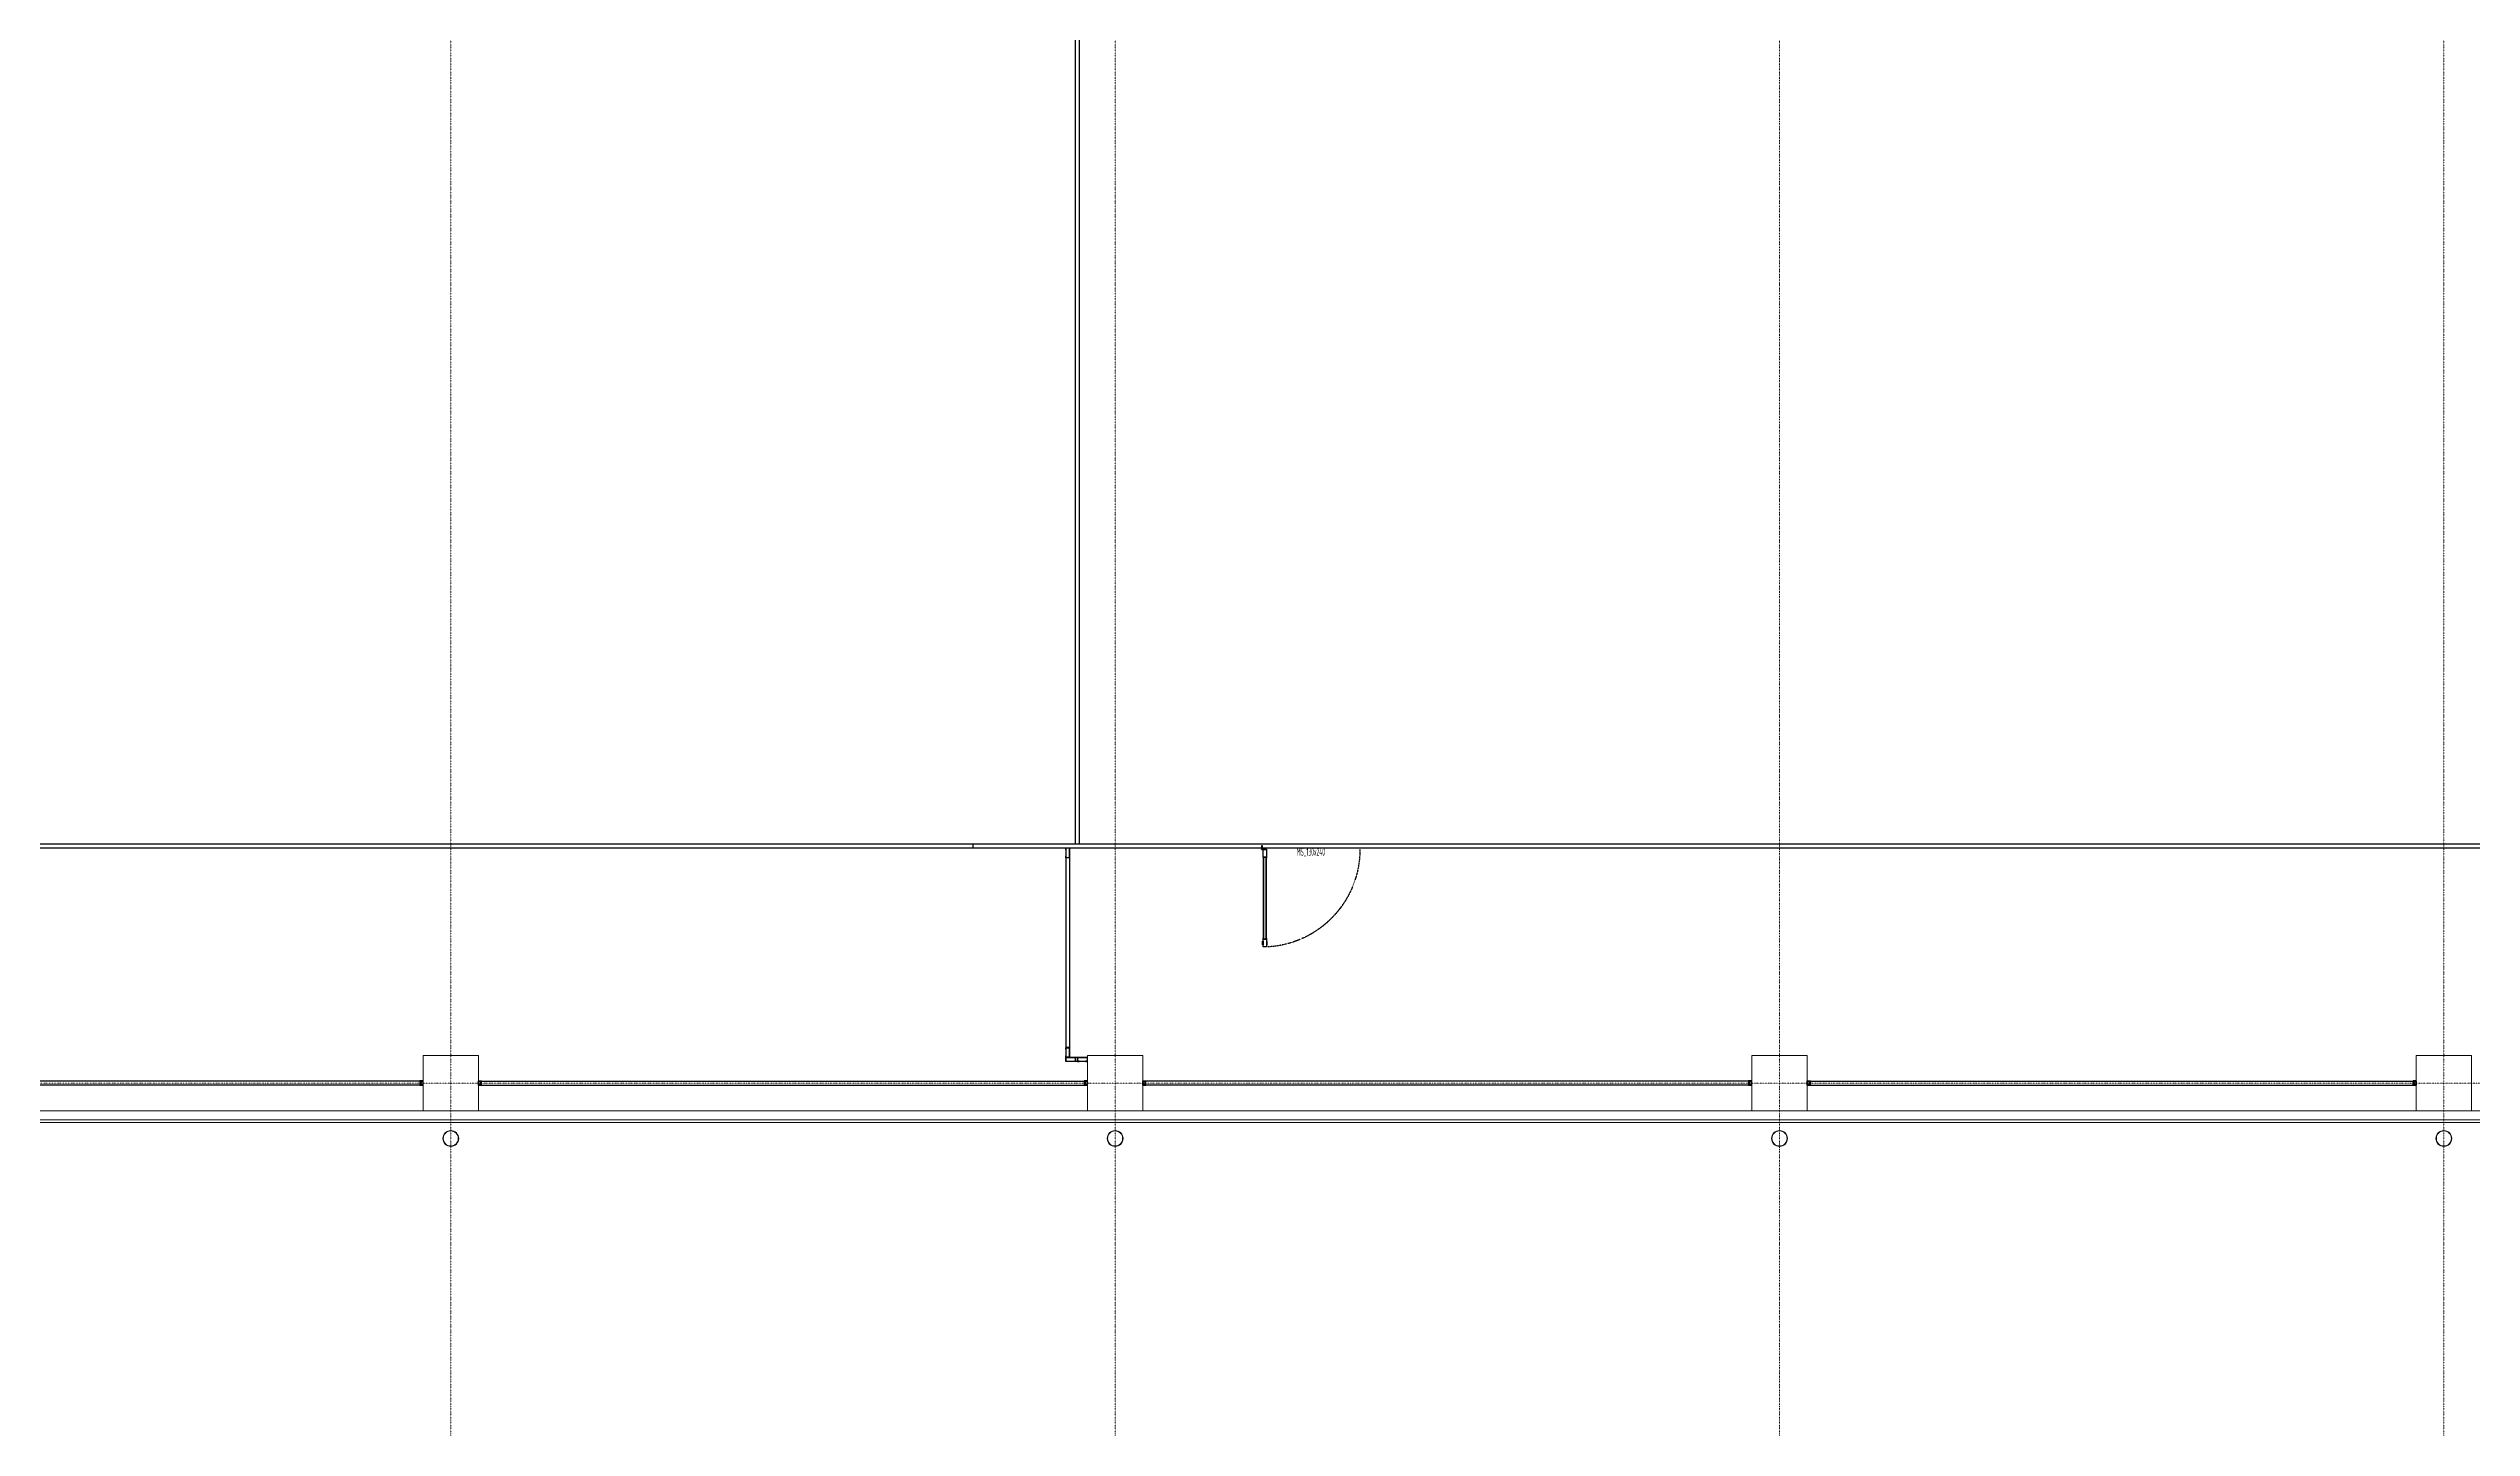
# Model space of a CAD drawing. Extents: x -32000 to 290600, y -111057 to 131250.
# Drawn here: x 204913 to 235550, y -4355 to 13082 of the extents above; entities that cross this region are included whole.
import ezdxf
from ezdxf.enums import TextEntityAlignment as Align

# ---------------------------------------------------------------- set-up
doc = ezdxf.new("R2010")
doc.units = 0
doc.header["$LTSCALE"] = 5
doc.linetypes.add('H12PL3$0$JJP_三點線', pattern=[0.9, 0.3, -0.15, 0, -0.15, 0, -0.15, 0, -0.15])
doc.linetypes.add('XFDP30$0$HIDDEN', pattern=[0.3, 0.2, -0.1])
for name, color, linetype in [('H12PL3$0$A-OBJE-MEP', 252, 'Continuous'), ('H12PL3$0$A-WALL-EX', 252, 'Continuous'), ('H12PL3$0$S-COL', 252, 'Continuous'), ('H12PL3$0$S-GRID', 252, 'Continuous'), ('XFDP30$0$A-Door (50K)', 9, 'Continuous'), ('XFDP30$0$A-Partition-Col', 9, 'Continuous'), ('XFDP30$0$A-Partition-Col (50K)', 9, 'Continuous'), ('XFDP30$0$A-W-D2-Steel (8K)', 9, 'Continuous'), ('XFDP30$0$A-W-P1S (50K)', 9, 'Continuous'), ('XFDP30$0$A-W-P1S (8K)', 9, 'Continuous'), ('XFDP30$0$A-W-P2D (8K)', 9, 'Continuous'), ('XFDP30$0$A-W-R1 (Rockwool) (50K)', 9, 'Continuous')]:
    doc.layers.add(name, color=color, linetype=linetype)
doc.styles.add('XFDP30$0$AA-TXT', font='isocp.shx', dxfattribs={"width": 0.8, "bigfont": 'china.shx'})

# ---------------------------------------------------------------- blocks, each defined once
blk = doc.blocks.new('XFDP30$0$TP1-50-Partition_Col-side')
blk.add_lwpolyline([(-2.5, -4), (-2.5, -3.9), (-2.6, -3.9), (-2.5, -3), (-2.5, -0.3), (-2.4, -0.2), (-0.7, -0.2), (-0.5, -0.2), (-0.1, -0.2), (0, -0.2), (0, -0.2), (0.5, -0.2), (0.6, -0.2), (2.4, -0.2), (2.5, -0.3), (2.5, -3), (2.6, -3.9), (2.5, -3.9), (2.5, -4), (2.7, -4), (2.7, 0), (-2.7, 0), (-2.7, -4)], close=True)
for points in [[(-1.6, -2.1), (-2.3, -2.1, 0.414213), (-2.4, -2.2), (-2.4, -3.6), (-2.5, -3.6), (-2.5, -2.2, -0.414213), (-2.3, -2), (-1.6, -2), (-1.6, -2.1)], [(1.6, -2.1), (2.3, -2.1, -0.414213), (2.4, -2.2), (2.4, -3.6), (2.5, -3.6), (2.5, -2.2, 0.414213), (2.3, -2), (1.6, -2), (1.6, -2.1)]]:
    blk.add_lwpolyline(points, format="xyb")
blk.add_lwpolyline([(2.2, -3.6), (-2.2, -3.6, -0.414214), (-2.3, -3.5), (-2.3, -2.6, -0.414214), (-2.2, -2.5), (-1.3, -2.5, 0.414214), (-1.1, -2.3), (-1.1, -2.2, 0.414214), (-1.3, -2.1), (-1.9, -2.1), (-1.9, -2.1), (-1.3, -2.1, -0.414214), (-1.2, -2.2), (-1.2, -2.3, -0.414214), (-1.3, -2.4), (-2.2, -2.4, 0.414214), (-2.4, -2.6), (-2.4, -3.5, 0.414214), (-2.2, -3.6), (2.2, -3.6, 0.414214), (2.4, -3.5), (2.4, -2.6, 0.414214), (2.2, -2.4), (1.3, -2.4, -0.414214), (1.2, -2.3), (1.2, -2.2, -0.414214), (1.3, -2.1), (1.9, -2.1), (1.9, -2.1), (1.3, -2.1, 0.414214), (1.1, -2.2), (1.1, -2.3, 0.414214), (1.3, -2.5), (2.2, -2.5, -0.414214), (2.3, -2.6), (2.3, -3.5, -0.414214)], format="xyb", close=True)
blk = doc.blocks.new('XFDP30$0$GAD2205')
blk.add_lwpolyline([(0, 1), (0, 1), (-18, 1, -0.414214), (-18, 2), (-18, 3, -0.414214), (-18, 3), (-14, 3, 0.414214), (-13, 4), (-13, 4, 0.414214), (-14, 4), (-18, 4, -0.414214), (-18, 5), (-18, 12, -0.414214), (-18, 12), (-18, 12, 0.414214), (-18, 12), (-18, 14, 0.72636), (-19, 14), (-19, 13, 0.158507), (-19, 13), (-19, 0, 0.414214), (-19, 0), (19, 0, 0.414214), (19, 0), (19, 13, 0.158507), (19, 13), (19, 14, 0.72636), (18, 14), (18, 12, 0.414214), (18, 12, -0.414214), (18, 12), (18, 5, -0.414214), (18, 4), (14, 4, 0.414214), (13, 4), (13, 4, 0.414214), (14, 3), (18, 3, -0.414214), (18, 3), (18, 2, -0.414214), (18, 1), (0, 1)], format="xyb", close=True)
blk = doc.blocks.new('XFDP30$0$Door-S130a')
for p, q in [((8.8, 120.4), (8.8, 125.3)), ((8.8, 125.3), (9.6, 125.3)), ((9.6, 125.3), (9.6, 120.4)), ((9.6, 120.4), (8.8, 120.4))]:
    blk.add_line(p, q)
blk.add_lwpolyline([(4.8, 120.4), (4.8, 125.3), (4, 125.3), (4, 120.4)], close=True)
at = {"ltscale": 5}
for points in [[(8.8, 117.8), (8.8, 127.9), (4.8, 127.9), (4.8, 117.8)], [(5, 117.5), (5, 14.8), (5, 14.8), (5, 117.5)], [(8.6, 14.8), (8.5, 14.8), (8.5, 117.5), (8.6, 117.5)], [(8.8, 4.3), (8.8, 14.4), (4.8, 14.4), (4.8, 4.3)]]:
    blk.add_lwpolyline(points, close=True, dxfattribs=at)
blk.add_lwpolyline([(4.8, 117.9), (4.8, 116.7, 0.158507), (4.9, 116.7), (4.9, 116.5, 0.72636), (5, 116.6), (5, 116.7, 0.414214), (5, 116.7, -0.414214), (4.9, 116.8), (4.9, 117.5, -0.414214), (5, 117.5), (5.4, 117.5, 0.414214), (5.4, 117.5), (5.4, 117.6, 0.414214), (5.4, 117.6), (5, 117.6, -0.414214), (4.9, 117.6), (4.9, 117.8, -0.414214), (5, 117.8), (6.8, 117.8), (6.8, 117.8), (6.8, 117.8), (8.6, 117.8, -0.414214), (8.6, 117.8), (8.6, 117.6, -0.414214), (8.6, 117.6), (8.2, 117.6, 0.414214), (8.1, 117.6), (8.1, 117.5, 0.414214), (8.2, 117.5), (8.6, 117.5, -0.414214), (8.6, 117.5), (8.6, 116.8, -0.414214), (8.6, 116.7), (8.6, 116.7, 0.414214), (8.6, 116.7), (8.6, 116.6, 0.72636), (8.6, 116.5), (8.7, 116.7, 0.158507), (8.7, 116.7), (8.7, 117.9, 0.414214), (8.7, 117.9), (4.9, 117.9, 0.414214)], format="xyb", close=True, dxfattribs=at)
at = {"ltscale": 500}
for points in [[(3.2, -0.6), (3.2, 3.9), (3, 3.9), (3, -0.6)], [(8.5, 4.8), (4, 4.8), (4, 4.6), (8.5, 4.6)]]:
    blk.add_lwpolyline(points, close=True, dxfattribs=at)
at = {"linetype": 'XFDP30$0$HIDDEN', "ltscale": 0.1}
blk.add_arc((3.4, 4.4), 123.6, 0, 86.7594, dxfattribs=at)
at = {"ltscale": 500, "extrusion": (0, 0, -1)}
blk.add_ellipse((3.4, 4.4), major_axis=(-0.495, 0.495), ratio=1, start_param=5.497787, end_param=11.780972, dxfattribs=at)
at = {"ltscale": 5, "xscale": 0.1000000000058208, "yscale": 0.1000000000058208, "zscale": 0.1000000000058208}
blk.add_blockref('XFDP30$0$GAD2205', (6.8, 14.3), dxfattribs=at)
at = {"color": 9, "style": 'XFDP30$0$AA-TXT', "width": 0.45}
blk.add_attdef('130X240', text='', height=10, dxfattribs=at).set_placement((65, 10), align=Align.MIDDLE_CENTER)
blk = doc.blocks.new('XFDP30')
at = {"layer": 'XFDP30$0$A-Partition-Col'}
for points in [[(217775, 2955), (217775, 2975), (217825, 2975), (217825, 2850), (217775, 2850), (217775, 2870), (217778, 2870), (217778, 2853), (217822, 2853), (217822, 2972), (217778, 2972), (217778, 2955), (217775, 2955)], [(218030, 275), (218050, 275), (218050, 325), (217925, 325), (217925, 275), (217945, 275), (217945, 278), (217928, 278), (217928, 322), (218047, 322), (218047, 278), (218030, 278), (218030, 275)]]:
    blk.add_lwpolyline(points, dxfattribs=at)
at = {"layer": 'XFDP30$0$A-Partition-Col', "elevation": 0}
for points in [[(217775, 345), (217775, 325), (217825, 325), (217825, 450), (217775, 450), (217775, 430), (217778, 430), (217778, 447), (217822, 447), (217822, 328), (217778, 328), (217778, 345), (217775, 345)], [(217795, 275), (217775, 275), (217775, 325), (217900, 325), (217900, 275), (217880, 275), (217880, 278), (217897, 278), (217897, 322), (217778, 322), (217778, 278), (217795, 278), (217795, 275)]]:
    blk.add_lwpolyline(points, dxfattribs=at)
at = {"layer": 'XFDP30$0$A-W-D2-Steel (8K)'}
for p, q in [((217775, 2975), (217775, 325, 0)), ((217825, 2975), (217825, 325, 0)), ((218050, 325), (217775, 325, 0)), ((218050, 275), (217775, 275, 0))]:
    blk.add_line(p, q, dxfattribs=at)
at = {"layer": 'XFDP30$0$A-W-P1S (50K)'}
for p, q in [((179375, 3025, 0), (216600, 3025, 0)), ((179425, 2975, 0), (216600, 2975, 0))]:
    blk.add_line(p, q, dxfattribs=at)
at = {"layer": 'XFDP30$0$A-W-P1S (8K)'}
for p, q in [((216600, 3025, 0), (243051, 3025, 0)), ((216600, 3025, 0), (216600, 2975, 0)), ((216600, 2975, 0), (243101, 2975, 0))]:
    blk.add_line(p, q, dxfattribs=at)
at = {"layer": 'XFDP30$0$A-W-P2D (8K)'}
for p, q in [((217900, 3025), (217900, 14500)), ((217950, 3025), (217950, 14550))]:
    blk.add_line(p, q, dxfattribs=at)
at = {"layer": 'XFDP30$0$A-W-R1 (Rockwool) (50K)'}
for p, q in [((209650, 25, 0), (201950, 25, 0)), ((210350, 25, 0), (218050, 25, 0)), ((226450, 25, 0), (218750, 25, 0)), ((227150, 25, 0), (234850, 25, 0)), ((209650, -25, 0), (201950, -25, 0)), ((210350, -25, 0), (218050, -25, 0)), ((226450, -25, 0), (218750, -25, 0)), ((227150, -25, 0), (234850, -25, 0))]:
    blk.add_line(p, q, dxfattribs=at)
at = {"layer": 'XFDP30$0$A-Door (50K)'}
ref = blk.add_blockref('XFDP30$0$Door-S130a', (220225, 3000, 0), dxfattribs=dict(at, xscale=-10, yscale=10, zscale=10, rotation=180))
ref.add_attrib('130X240', 'MS_130x240', dxfattribs={"layer": '0', "color": 9, "height": 100, "style": 'XFDP30$0$AA-TXT', "width": 0.45}).set_placement((220875, 2925, 0), align=Align.MIDDLE_CENTER)
at = {"layer": 'XFDP30$0$A-Partition-Col (50K)', "yscale": 10, "zscale": 10}
for p, xscale, rotation in [((209650, 0), 10, 270), ((210350, 0), -10, 90), ((218050, 0, 0), 10, 270), ((218750, 0, 0), -10, 90), ((226450, 0), 10, 270), ((227150, 0), -10, 90), ((234850, 0, 0), 10, 270)]:
    blk.add_blockref('XFDP30$0$TP1-50-Partition_Col-side', p, dxfattribs=dict(at, xscale=xscale, rotation=rotation))
blk = doc.blocks.new('H12PL3')
at = {"layer": 'H12PL3$0$A-OBJE-MEP', "lineweight": 0, "flags": 128}
for points in [[(210095, -700, 1), (209905, -700, 1)], [(218495, -700, 1), (218305, -700, 1)], [(226895, -700, 1), (226705, -700, 1)], [(235295, -700, 1), (235105, -700, 1)]]:
    blk.add_lwpolyline(points, format="xyb", close=True, dxfattribs=at)
at = {"layer": 'H12PL3$0$A-OBJE-MEP', "lineweight": 0}
for centre in [(210000, -700), (218400, -700), (226800, -700), (235200, -700)]:
    blk.add_circle(centre, 100, dxfattribs=at)
at = {"layer": 'H12PL3$0$A-WALL-EX', "lineweight": 0}
blk.add_line((243100, -465), (185050, -465), dxfattribs=at)
at = {"layer": 'H12PL3$0$A-WALL-EX', "lineweight": 0, "flags": 128}
for points in [[(243100, -350), (185050, -350)], [(185050, -500), (243100, -500)], [(185050, -500), (243100, -500)], [(185050, -500), (243100, -500)], [(185050, -500), (243100, -500)], [(185050, -500), (243100, -500)], [(185050, -500), (243100, -500)]]:
    blk.add_lwpolyline(points, dxfattribs=at)
at = {"layer": 'H12PL3$0$S-COL', "lineweight": 0, "flags": 128}
for points in [[(210350, -350), (210350, 350), (209650, 350), (209650, -350)], [(218750, -350), (218750, 350), (218050, 350), (218050, -350)], [(227150, -350), (227150, 350), (226450, 350), (226450, -350)], [(235550, -350), (235550, 350), (234850, 350), (234850, -350)]]:
    blk.add_lwpolyline(points, dxfattribs=at)
at = {"layer": 'H12PL3$0$S-GRID', "linetype": 'H12PL3$0$JJP_三點線', "lineweight": 0}
for p, q in [((210000, 128250), (210000, -28000)), ((218400, 128250), (218400, -28000)), ((226800, 128250), (226800, -28000)), ((235200, 128250), (235200, -28000)), ((-29000, 0), (289600, 0))]:
    blk.add_line(p, q, dxfattribs=at)
blk.add_blockref('XFDP30', (0, 0))

msp = doc.modelspace()

# ---------------------------------------------------------------- block references
msp.add_blockref('H12PL3', (0, 0))

doc.saveas('drawing.dxf')
